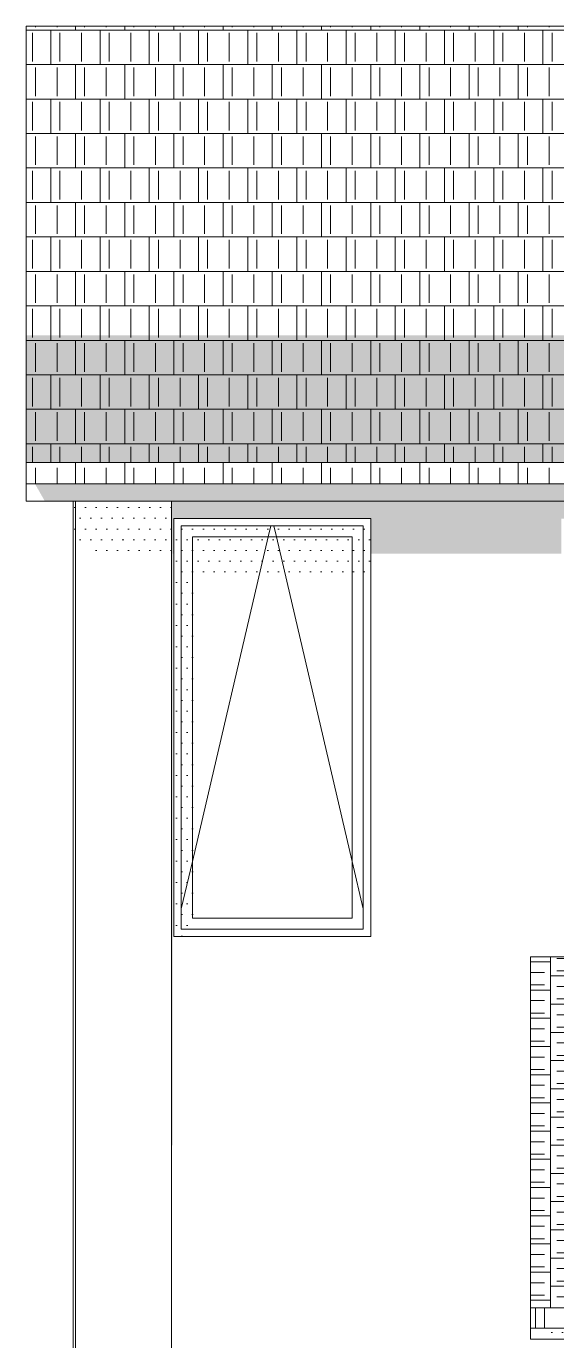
# Model space of a CAD drawing. Header units: metres. Extents: x -111189 to -108577, y -72951 to -72647.
# Drawn here: x -108755.25 to -108753.09, y -72939.56 to -72934.21 of the extents above; entities that cross this region are included whole.
import ezdxf

# ---------------------------------------------------------------- set-up
doc = ezdxf.new("R2010")
doc.units = ezdxf.units.M
doc.header["$MEASUREMENT"] = 0
for name, color, linetype in [('03 - COBERTURA', 7, 'Continuous'), ('03 - LAJES', 7, 'Continuous'), ('05 - PAREDES..35', 7, 'Continuous'), ('06 - FORRA', 7, 'Continuous')]:
    doc.layers.add(name, color=color, linetype=linetype)
pattern_1 = [(360, (-108919.279413, -72941.96242), (0.021783658, 0.043567315), [0, -0.043567315])]

# ---------------------------------------------------------------- blocks, each defined once
blk = doc.blocks.new('Corte Elem_2104_1', base_point=(-108919.2794, -72941.9624))
at = {"layer": '05 - PAREDES..35', "linetype": 'Continuous', "lineweight": 13}
h = blk.add_hatch(dxfattribs=at)
h.set_pattern_fill('DOTS_0001', color=251, style=0, pattern_type=2)
h.set_pattern_definition(pattern_1)
h.paths.add_polyline_path([(-108754.6544, -72938.9624), (-108754.6594, -72938.9624), (-108754.6594, -72940.9824), (-108754.6544, -72940.9824)])
blk = doc.blocks.new('Corte Elem_2105_1', base_point=(-108919.2794, -72941.9624))
at = {"layer": '03 - LAJES', "linetype": 'Continuous', "lineweight": 13}
h = blk.add_hatch(dxfattribs=at)
h.set_pattern_fill('DOTS_0001', color=251, style=0, pattern_type=2)
h.set_pattern_definition(pattern_1)
h.paths.add_polyline_path([(-108754.6544, -72938.7624), (-108754.6594, -72938.7624), (-108754.6594, -72938.9624), (-108754.6544, -72938.9624)])
blk = doc.blocks.new('Corte Elem_2106_1', base_point=(-108919.2794, -72941.9624))
at = {"layer": '05 - PAREDES..35', "linetype": 'Continuous', "lineweight": 13}
h = blk.add_hatch(dxfattribs=at)
h.set_pattern_fill('DOTS_0001', color=251, style=0, pattern_type=2)
h.set_pattern_definition(pattern_1)
h.paths.add_polyline_path([(-108754.6594, -72938.7624), (-108754.6544, -72938.7624), (-108754.6544, -72936.3556), (-108754.6494, -72936.3556), (-108754.6494, -72936.2124), (-108753.8494, -72936.2124), (-108753.8494, -72936.3556), (-108753.0744, -72936.3556), (-108753.0744, -72936.2124), (-108752.2744, -72936.2124), (-108752.2744, -72936.3556), (-108750.7244, -72936.3556), (-108750.7244, -72936.2124), (-108749.5244, -72936.2124), (-108749.5244, -72936.3556), (-108745.2994, -72936.3556), (-108745.2994, -72936.1412), (-108754.6594, -72936.1412)])
blk = doc.blocks.new('*X2869', base_point=(-108919.2794, -72941.9624))
at = {"layer": '05 - PAREDES..35', "color": 7, "linetype": 'Continuous', "lineweight": 13}
for p, q in [((-108755.2124, -72934.2135), (-108755.2124, -72934.2103)), ((-108755.1244, -72934.2135), (-108755.1244, -72934.2103)), ((-108755.0494, -72934.2256), (-108755.0494, -72934.2103)), ((-108755.0124, -72934.2135), (-108755.0124, -72934.2103)), ((-108754.9244, -72934.2135), (-108754.9244, -72934.2103)), ((-108754.8494, -72934.2103), (-108754.8494, -72934.2256)), ((-108754.8124, -72934.2135), (-108754.8124, -72934.2103)), ((-108754.7244, -72934.2135), (-108754.7244, -72934.2103)), ((-108754.6494, -72934.2256), (-108754.6494, -72934.2103)), ((-108754.6124, -72934.2135), (-108754.6124, -72934.2103)), ((-108754.5244, -72934.2135), (-108754.5244, -72934.2103)), ((-108754.4494, -72934.2103), (-108754.4494, -72934.2256)), ((-108754.4124, -72934.2135), (-108754.4124, -72934.2103)), ((-108754.3244, -72934.2135), (-108754.3244, -72934.2103)), ((-108754.2494, -72934.2256), (-108754.2494, -72934.2103)), ((-108754.2124, -72934.2135), (-108754.2124, -72934.2103)), ((-108754.1244, -72934.2135), (-108754.1244, -72934.2103)), ((-108754.0494, -72934.2103), (-108754.0494, -72934.2256)), ((-108754.0124, -72934.2135), (-108754.0124, -72934.2103)), ((-108753.9244, -72934.2135), (-108753.9244, -72934.2103)), ((-108753.8494, -72934.2256), (-108753.8494, -72934.2103)), ((-108753.8124, -72934.2135), (-108753.8124, -72934.2103)), ((-108753.7244, -72934.2135), (-108753.7244, -72934.2103)), ((-108753.6494, -72934.2103), (-108753.6494, -72934.2256)), ((-108753.6124, -72934.2135), (-108753.6124, -72934.2103)), ((-108753.5244, -72934.2135), (-108753.5244, -72934.2103)), ((-108753.4494, -72934.2256), (-108753.4494, -72934.2103)), ((-108753.4124, -72934.2135), (-108753.4124, -72934.2103)), ((-108753.3244, -72934.2135), (-108753.3244, -72934.2103)), ((-108753.2494, -72934.2103), (-108753.2494, -72934.2256)), ((-108753.2124, -72934.2135), (-108753.2124, -72934.2103)), ((-108753.1244, -72934.2135), (-108753.1244, -72934.2103)), ((-108755.2494, -72934.2256), (-108754.8494, -72934.2256)), ((-108755.2244, -72934.3538), (-108755.2244, -72934.2376)), ((-108755.1494, -72934.3658), (-108755.1494, -72934.2256)), ((-108755.1124, -72934.3538), (-108755.1124, -72934.2376)), ((-108755.0244, -72934.3538), (-108755.0244, -72934.2376)), ((-108754.9494, -72934.3658), (-108754.9494, -72934.2256)), ((-108754.9124, -72934.3538), (-108754.9124, -72934.2376)), ((-108754.8494, -72934.2256), (-108754.4494, -72934.2256)), ((-108754.8244, -72934.3538), (-108754.8244, -72934.2376)), ((-108754.7494, -72934.3658), (-108754.7494, -72934.2256)), ((-108754.7124, -72934.3538), (-108754.7124, -72934.2376)), ((-108754.6244, -72934.3538), (-108754.6244, -72934.2376)), ((-108754.5494, -72934.3658), (-108754.5494, -72934.2256)), ((-108754.5124, -72934.3538), (-108754.5124, -72934.2376)), ((-108754.4494, -72934.2256), (-108754.0494, -72934.2256)), ((-108754.4244, -72934.3538), (-108754.4244, -72934.2376)), ((-108754.3494, -72934.3658), (-108754.3494, -72934.2256)), ((-108754.3124, -72934.3538), (-108754.3124, -72934.2376)), ((-108754.2244, -72934.3538), (-108754.2244, -72934.2376)), ((-108754.1494, -72934.3658), (-108754.1494, -72934.2256)), ((-108754.1124, -72934.3538), (-108754.1124, -72934.2376)), ((-108754.0494, -72934.2256), (-108753.6494, -72934.2256)), ((-108754.0244, -72934.3538), (-108754.0244, -72934.2376)), ((-108753.9494, -72934.3658), (-108753.9494, -72934.2256)), ((-108753.9124, -72934.3538), (-108753.9124, -72934.2376)), ((-108753.8244, -72934.3538), (-108753.8244, -72934.2376)), ((-108753.7494, -72934.3658), (-108753.7494, -72934.2256)), ((-108753.7124, -72934.3538), (-108753.7124, -72934.2376)), ((-108753.6494, -72934.2256), (-108753.2494, -72934.2256)), ((-108753.6244, -72934.3538), (-108753.6244, -72934.2376)), ((-108753.5494, -72934.3658), (-108753.5494, -72934.2256)), ((-108753.5124, -72934.3538), (-108753.5124, -72934.2376)), ((-108753.4244, -72934.3538), (-108753.4244, -72934.2376)), ((-108753.3494, -72934.3658), (-108753.3494, -72934.2256)), ((-108753.3124, -72934.3538), (-108753.3124, -72934.2376)), ((-108753.2494, -72934.2256), (-108752.8494, -72934.2256)), ((-108753.2244, -72934.3538), (-108753.2244, -72934.2376)), ((-108753.1494, -72934.3658), (-108753.1494, -72934.2256)), ((-108753.1124, -72934.3538), (-108753.1124, -72934.2376)), ((-108754.8494, -72934.3658), (-108755.2494, -72934.3658)), ((-108755.2494, -72934.3658), (-108755.2494, -72934.5061)), ((-108755.2124, -72934.494), (-108755.2124, -72934.3779)), ((-108755.1244, -72934.494), (-108755.1244, -72934.3779)), ((-108755.0494, -72934.5061), (-108755.0494, -72934.3658)), ((-108755.0124, -72934.494), (-108755.0124, -72934.3779)), ((-108754.9244, -72934.494), (-108754.9244, -72934.3779)), ((-108754.4494, -72934.3658), (-108754.8494, -72934.3658)), ((-108754.8494, -72934.3658), (-108754.8494, -72934.5061)), ((-108754.8124, -72934.494), (-108754.8124, -72934.3779)), ((-108754.7244, -72934.494), (-108754.7244, -72934.3779)), ((-108754.6494, -72934.5061), (-108754.6494, -72934.3658)), ((-108754.6124, -72934.494), (-108754.6124, -72934.3779)), ((-108754.5244, -72934.494), (-108754.5244, -72934.3779)), ((-108754.0494, -72934.3658), (-108754.4494, -72934.3658)), ((-108754.4494, -72934.3658), (-108754.4494, -72934.5061)), ((-108754.4124, -72934.494), (-108754.4124, -72934.3779)), ((-108754.3244, -72934.494), (-108754.3244, -72934.3779)), ((-108754.2494, -72934.5061), (-108754.2494, -72934.3658)), ((-108754.2124, -72934.494), (-108754.2124, -72934.3779)), ((-108754.1244, -72934.494), (-108754.1244, -72934.3779)), ((-108753.6494, -72934.3658), (-108754.0494, -72934.3658)), ((-108754.0494, -72934.3658), (-108754.0494, -72934.5061)), ((-108754.0124, -72934.494), (-108754.0124, -72934.3779)), ((-108753.9244, -72934.494), (-108753.9244, -72934.3779)), ((-108753.8494, -72934.5061), (-108753.8494, -72934.3658)), ((-108753.8124, -72934.494), (-108753.8124, -72934.3779)), ((-108753.7244, -72934.494), (-108753.7244, -72934.3779)), ((-108753.2494, -72934.3658), (-108753.6494, -72934.3658)), ((-108753.6494, -72934.3658), (-108753.6494, -72934.5061)), ((-108753.6124, -72934.494), (-108753.6124, -72934.3779)), ((-108753.5244, -72934.494), (-108753.5244, -72934.3779)), ((-108753.4494, -72934.5061), (-108753.4494, -72934.3658)), ((-108753.4124, -72934.494), (-108753.4124, -72934.3779)), ((-108753.3244, -72934.494), (-108753.3244, -72934.3779)), ((-108752.8494, -72934.3658), (-108753.2494, -72934.3658)), ((-108753.2494, -72934.3658), (-108753.2494, -72934.5061)), ((-108753.2124, -72934.494), (-108753.2124, -72934.3779)), ((-108753.1244, -72934.494), (-108753.1244, -72934.3779)), ((-108755.2494, -72934.5061), (-108754.8494, -72934.5061)), ((-108755.2244, -72934.6343), (-108755.2244, -72934.5181)), ((-108755.1494, -72934.6463), (-108755.1494, -72934.5061)), ((-108755.1124, -72934.6343), (-108755.1124, -72934.5181)), ((-108755.0244, -72934.6343), (-108755.0244, -72934.5181)), ((-108754.9494, -72934.6463), (-108754.9494, -72934.5061)), ((-108754.9124, -72934.6343), (-108754.9124, -72934.5181)), ((-108754.8494, -72934.5061), (-108754.4494, -72934.5061)), ((-108754.8244, -72934.6343), (-108754.8244, -72934.5181)), ((-108754.7494, -72934.6463), (-108754.7494, -72934.5061)), ((-108754.7124, -72934.6343), (-108754.7124, -72934.5181)), ((-108754.6244, -72934.6343), (-108754.6244, -72934.5181)), ((-108754.5494, -72934.6463), (-108754.5494, -72934.5061)), ((-108754.5124, -72934.6343), (-108754.5124, -72934.5181)), ((-108754.4494, -72934.5061), (-108754.0494, -72934.5061)), ((-108754.4244, -72934.6343), (-108754.4244, -72934.5181)), ((-108754.3494, -72934.6463), (-108754.3494, -72934.5061)), ((-108754.3124, -72934.6343), (-108754.3124, -72934.5181)), ((-108754.2244, -72934.6343), (-108754.2244, -72934.5181)), ((-108754.1494, -72934.6463), (-108754.1494, -72934.5061)), ((-108754.1124, -72934.6343), (-108754.1124, -72934.5181)), ((-108754.0494, -72934.5061), (-108753.6494, -72934.5061)), ((-108754.0244, -72934.6343), (-108754.0244, -72934.5181)), ((-108753.9494, -72934.6463), (-108753.9494, -72934.5061)), ((-108753.9124, -72934.6343), (-108753.9124, -72934.5181)), ((-108753.8244, -72934.6343), (-108753.8244, -72934.5181)), ((-108753.7494, -72934.6463), (-108753.7494, -72934.5061)), ((-108753.7124, -72934.6343), (-108753.7124, -72934.5181)), ((-108753.6494, -72934.5061), (-108753.2494, -72934.5061)), ((-108753.6244, -72934.6343), (-108753.6244, -72934.5181)), ((-108753.5494, -72934.6463), (-108753.5494, -72934.5061)), ((-108753.5124, -72934.6343), (-108753.5124, -72934.5181)), ((-108753.4244, -72934.6343), (-108753.4244, -72934.5181)), ((-108753.3494, -72934.6463), (-108753.3494, -72934.5061)), ((-108753.3124, -72934.6343), (-108753.3124, -72934.5181)), ((-108753.2494, -72934.5061), (-108752.8494, -72934.5061)), ((-108753.2244, -72934.6343), (-108753.2244, -72934.5181)), ((-108753.1494, -72934.6463), (-108753.1494, -72934.5061)), ((-108753.1124, -72934.6343), (-108753.1124, -72934.5181)), ((-108754.8494, -72934.6463), (-108755.2494, -72934.6463)), ((-108755.2494, -72934.6463), (-108755.2494, -72934.7865)), ((-108755.2124, -72934.7745), (-108755.2124, -72934.6584)), ((-108755.1244, -72934.7745), (-108755.1244, -72934.6584)), ((-108755.0494, -72934.7865), (-108755.0494, -72934.6463)), ((-108755.0124, -72934.7745), (-108755.0124, -72934.6584)), ((-108754.9244, -72934.7745), (-108754.9244, -72934.6584)), ((-108754.4494, -72934.6463), (-108754.8494, -72934.6463)), ((-108754.8494, -72934.6463), (-108754.8494, -72934.7865)), ((-108754.8124, -72934.7745), (-108754.8124, -72934.6584)), ((-108754.7244, -72934.7745), (-108754.7244, -72934.6584)), ((-108754.6494, -72934.7865), (-108754.6494, -72934.6463)), ((-108754.6124, -72934.7745), (-108754.6124, -72934.6584)), ((-108754.5244, -72934.7745), (-108754.5244, -72934.6584)), ((-108754.0494, -72934.6463), (-108754.4494, -72934.6463)), ((-108754.4494, -72934.6463), (-108754.4494, -72934.7865)), ((-108754.4124, -72934.7745), (-108754.4124, -72934.6584)), ((-108754.3244, -72934.7745), (-108754.3244, -72934.6584)), ((-108754.2494, -72934.7865), (-108754.2494, -72934.6463)), ((-108754.2124, -72934.7745), (-108754.2124, -72934.6584)), ((-108754.1244, -72934.7745), (-108754.1244, -72934.6584)), ((-108753.6494, -72934.6463), (-108754.0494, -72934.6463)), ((-108754.0494, -72934.6463), (-108754.0494, -72934.7865)), ((-108754.0124, -72934.7745), (-108754.0124, -72934.6584)), ((-108753.9244, -72934.7745), (-108753.9244, -72934.6584)), ((-108753.8494, -72934.7865), (-108753.8494, -72934.6463)), ((-108753.8124, -72934.7745), (-108753.8124, -72934.6584)), ((-108753.7244, -72934.7745), (-108753.7244, -72934.6584)), ((-108753.2494, -72934.6463), (-108753.6494, -72934.6463)), ((-108753.6494, -72934.6463), (-108753.6494, -72934.7865)), ((-108753.6124, -72934.7745), (-108753.6124, -72934.6584)), ((-108753.5244, -72934.7745), (-108753.5244, -72934.6584)), ((-108753.4494, -72934.7865), (-108753.4494, -72934.6463)), ((-108753.4124, -72934.7745), (-108753.4124, -72934.6584)), ((-108753.3244, -72934.7745), (-108753.3244, -72934.6584)), ((-108752.8494, -72934.6463), (-108753.2494, -72934.6463)), ((-108753.2494, -72934.6463), (-108753.2494, -72934.7865)), ((-108753.2124, -72934.7745), (-108753.2124, -72934.6584)), ((-108753.1244, -72934.7745), (-108753.1244, -72934.6584)), ((-108755.2494, -72934.7865), (-108754.8494, -72934.7865)), ((-108755.2244, -72934.9147), (-108755.2244, -72934.7986)), ((-108755.1494, -72934.9268), (-108755.1494, -72934.7865)), ((-108755.1124, -72934.9147), (-108755.1124, -72934.7986)), ((-108755.0244, -72934.9147), (-108755.0244, -72934.7986)), ((-108754.9494, -72934.9268), (-108754.9494, -72934.7865)), ((-108754.9124, -72934.9147), (-108754.9124, -72934.7986)), ((-108754.8494, -72934.7865), (-108754.4494, -72934.7865)), ((-108754.8244, -72934.9147), (-108754.8244, -72934.7986)), ((-108754.7494, -72934.9268), (-108754.7494, -72934.7865)), ((-108754.7124, -72934.9147), (-108754.7124, -72934.7986)), ((-108754.6244, -72934.9147), (-108754.6244, -72934.7986)), ((-108754.5494, -72934.9268), (-108754.5494, -72934.7865)), ((-108754.5124, -72934.9147), (-108754.5124, -72934.7986)), ((-108754.4494, -72934.7865), (-108754.0494, -72934.7865)), ((-108754.4244, -72934.9147), (-108754.4244, -72934.7986)), ((-108754.3494, -72934.9268), (-108754.3494, -72934.7865)), ((-108754.3124, -72934.9147), (-108754.3124, -72934.7986)), ((-108754.2244, -72934.9147), (-108754.2244, -72934.7986)), ((-108754.1494, -72934.9268), (-108754.1494, -72934.7865)), ((-108754.1124, -72934.9147), (-108754.1124, -72934.7986)), ((-108754.0494, -72934.7865), (-108753.6494, -72934.7865)), ((-108754.0244, -72934.9147), (-108754.0244, -72934.7986)), ((-108753.9494, -72934.9268), (-108753.9494, -72934.7865)), ((-108753.9124, -72934.9147), (-108753.9124, -72934.7986)), ((-108753.8244, -72934.9147), (-108753.8244, -72934.7986)), ((-108753.7494, -72934.9268), (-108753.7494, -72934.7865)), ((-108753.7124, -72934.9147), (-108753.7124, -72934.7986)), ((-108753.6494, -72934.7865), (-108753.2494, -72934.7865)), ((-108753.6244, -72934.9147), (-108753.6244, -72934.7986)), ((-108753.5494, -72934.9268), (-108753.5494, -72934.7865)), ((-108753.5124, -72934.9147), (-108753.5124, -72934.7986)), ((-108753.4244, -72934.9147), (-108753.4244, -72934.7986)), ((-108753.3494, -72934.9268), (-108753.3494, -72934.7865)), ((-108753.3124, -72934.9147), (-108753.3124, -72934.7986)), ((-108753.2494, -72934.7865), (-108752.8494, -72934.7865)), ((-108753.2244, -72934.9147), (-108753.2244, -72934.7986)), ((-108753.1494, -72934.9268), (-108753.1494, -72934.7865)), ((-108753.1124, -72934.9147), (-108753.1124, -72934.7986)), ((-108754.8494, -72934.9268), (-108755.2494, -72934.9268)), ((-108755.2494, -72934.9268), (-108755.2494, -72935.067)), ((-108755.2124, -72935.055), (-108755.2124, -72934.9388)), ((-108755.1244, -72935.055), (-108755.1244, -72934.9388)), ((-108755.0494, -72935.067), (-108755.0494, -72934.9268)), ((-108755.0124, -72935.055), (-108755.0124, -72934.9388)), ((-108754.9244, -72935.055), (-108754.9244, -72934.9388)), ((-108754.4494, -72934.9268), (-108754.8494, -72934.9268)), ((-108754.8494, -72934.9268), (-108754.8494, -72935.067)), ((-108754.8124, -72935.055), (-108754.8124, -72934.9388)), ((-108754.7244, -72935.055), (-108754.7244, -72934.9388)), ((-108754.6494, -72935.067), (-108754.6494, -72934.9268)), ((-108754.6124, -72935.055), (-108754.6124, -72934.9388)), ((-108754.5244, -72935.055), (-108754.5244, -72934.9388)), ((-108754.0494, -72934.9268), (-108754.4494, -72934.9268)), ((-108754.4494, -72934.9268), (-108754.4494, -72935.067)), ((-108754.4124, -72935.055), (-108754.4124, -72934.9388)), ((-108754.3244, -72935.055), (-108754.3244, -72934.9388)), ((-108754.2494, -72935.067), (-108754.2494, -72934.9268)), ((-108754.2124, -72935.055), (-108754.2124, -72934.9388)), ((-108754.1244, -72935.055), (-108754.1244, -72934.9388)), ((-108753.6494, -72934.9268), (-108754.0494, -72934.9268)), ((-108754.0494, -72934.9268), (-108754.0494, -72935.067)), ((-108754.0124, -72935.055), (-108754.0124, -72934.9388)), ((-108753.9244, -72935.055), (-108753.9244, -72934.9388)), ((-108753.8494, -72935.067), (-108753.8494, -72934.9268)), ((-108753.8124, -72935.055), (-108753.8124, -72934.9388)), ((-108753.7244, -72935.055), (-108753.7244, -72934.9388)), ((-108753.2494, -72934.9268), (-108753.6494, -72934.9268)), ((-108753.6494, -72934.9268), (-108753.6494, -72935.067)), ((-108753.6124, -72935.055), (-108753.6124, -72934.9388)), ((-108753.5244, -72935.055), (-108753.5244, -72934.9388)), ((-108753.4494, -72935.067), (-108753.4494, -72934.9268)), ((-108753.4124, -72935.055), (-108753.4124, -72934.9388)), ((-108753.3244, -72935.055), (-108753.3244, -72934.9388)), ((-108752.8494, -72934.9268), (-108753.2494, -72934.9268)), ((-108753.2494, -72934.9268), (-108753.2494, -72935.067)), ((-108753.2124, -72935.055), (-108753.2124, -72934.9388)), ((-108753.1244, -72935.055), (-108753.1244, -72934.9388)), ((-108755.2494, -72935.067), (-108754.8494, -72935.067)), ((-108755.1494, -72935.2073), (-108755.1494, -72935.067)), ((-108754.9494, -72935.2073), (-108754.9494, -72935.067)), ((-108754.8494, -72935.067), (-108754.4494, -72935.067)), ((-108754.7494, -72935.2073), (-108754.7494, -72935.067)), ((-108754.5494, -72935.2073), (-108754.5494, -72935.067)), ((-108754.4494, -72935.067), (-108754.0494, -72935.067)), ((-108754.3494, -72935.2073), (-108754.3494, -72935.067)), ((-108754.1494, -72935.2073), (-108754.1494, -72935.067)), ((-108754.0494, -72935.067), (-108753.6494, -72935.067)), ((-108753.9494, -72935.2073), (-108753.9494, -72935.067)), ((-108753.7494, -72935.2073), (-108753.7494, -72935.067)), ((-108753.6494, -72935.067), (-108753.2494, -72935.067)), ((-108753.5494, -72935.2073), (-108753.5494, -72935.067)), ((-108753.3494, -72935.2073), (-108753.3494, -72935.067)), ((-108753.2494, -72935.067), (-108752.8494, -72935.067)), ((-108753.1494, -72935.2073), (-108753.1494, -72935.067)), ((-108755.2244, -72935.1952), (-108755.2244, -72935.0791)), ((-108755.1124, -72935.1952), (-108755.1124, -72935.0791)), ((-108755.0244, -72935.1952), (-108755.0244, -72935.0791)), ((-108754.9124, -72935.1952), (-108754.9124, -72935.0791)), ((-108754.8244, -72935.1952), (-108754.8244, -72935.0791)), ((-108754.7124, -72935.1952), (-108754.7124, -72935.0791)), ((-108754.6244, -72935.1952), (-108754.6244, -72935.0791)), ((-108754.5124, -72935.1952), (-108754.5124, -72935.0791)), ((-108754.4244, -72935.1952), (-108754.4244, -72935.0791)), ((-108754.3124, -72935.1952), (-108754.3124, -72935.0791)), ((-108754.2244, -72935.1952), (-108754.2244, -72935.0791)), ((-108754.1124, -72935.1952), (-108754.1124, -72935.0791)), ((-108754.0244, -72935.1952), (-108754.0244, -72935.0791)), ((-108753.9124, -72935.1952), (-108753.9124, -72935.0791)), ((-108753.8244, -72935.1952), (-108753.8244, -72935.0791)), ((-108753.7124, -72935.1952), (-108753.7124, -72935.0791)), ((-108753.6244, -72935.1952), (-108753.6244, -72935.0791)), ((-108753.5124, -72935.1952), (-108753.5124, -72935.0791)), ((-108753.4244, -72935.1952), (-108753.4244, -72935.0791)), ((-108753.3124, -72935.1952), (-108753.3124, -72935.0791)), ((-108753.2244, -72935.1952), (-108753.2244, -72935.0791)), ((-108753.1124, -72935.1952), (-108753.1124, -72935.0791)), ((-108754.8494, -72935.2073), (-108755.2494, -72935.2073)), ((-108755.2124, -72935.3355), (-108755.2124, -72935.2193)), ((-108755.1244, -72935.3355), (-108755.1244, -72935.2193)), ((-108755.0494, -72935.3475), (-108755.0494, -72935.2073)), ((-108755.0124, -72935.3355), (-108755.0124, -72935.2193)), ((-108754.9244, -72935.3355), (-108754.9244, -72935.2193)), ((-108754.4494, -72935.2073), (-108754.8494, -72935.2073)), ((-108754.8494, -72935.2073), (-108754.8494, -72935.3475)), ((-108754.8124, -72935.3355), (-108754.8124, -72935.2193)), ((-108754.7244, -72935.3355), (-108754.7244, -72935.2193)), ((-108754.6494, -72935.3475), (-108754.6494, -72935.2073)), ((-108754.6124, -72935.3355), (-108754.6124, -72935.2193)), ((-108754.5244, -72935.3355), (-108754.5244, -72935.2193)), ((-108754.0494, -72935.2073), (-108754.4494, -72935.2073)), ((-108754.4494, -72935.2073), (-108754.4494, -72935.3475)), ((-108754.4124, -72935.3355), (-108754.4124, -72935.2193)), ((-108754.3244, -72935.3355), (-108754.3244, -72935.2193)), ((-108754.2494, -72935.3475), (-108754.2494, -72935.2073)), ((-108754.2124, -72935.3355), (-108754.2124, -72935.2193)), ((-108754.1244, -72935.3355), (-108754.1244, -72935.2193)), ((-108753.6494, -72935.2073), (-108754.0494, -72935.2073)), ((-108754.0494, -72935.2073), (-108754.0494, -72935.3475)), ((-108754.0124, -72935.3355), (-108754.0124, -72935.2193)), ((-108753.9244, -72935.3355), (-108753.9244, -72935.2193)), ((-108753.8494, -72935.3475), (-108753.8494, -72935.2073)), ((-108753.8124, -72935.3355), (-108753.8124, -72935.2193)), ((-108753.7244, -72935.3355), (-108753.7244, -72935.2193)), ((-108753.2494, -72935.2073), (-108753.6494, -72935.2073)), ((-108753.6494, -72935.2073), (-108753.6494, -72935.3475)), ((-108753.6124, -72935.3355), (-108753.6124, -72935.2193)), ((-108753.5244, -72935.3355), (-108753.5244, -72935.2193)), ((-108753.4494, -72935.3475), (-108753.4494, -72935.2073)), ((-108753.4124, -72935.3355), (-108753.4124, -72935.2193)), ((-108753.3244, -72935.3355), (-108753.3244, -72935.2193)), ((-108752.8494, -72935.2073), (-108753.2494, -72935.2073)), ((-108753.2494, -72935.2073), (-108753.2494, -72935.3475)), ((-108753.2124, -72935.3355), (-108753.2124, -72935.2193)), ((-108753.1244, -72935.3355), (-108753.1244, -72935.2193)), ((-108755.2494, -72935.3475), (-108754.8494, -72935.3475)), ((-108755.2244, -72935.4679), (-108755.2244, -72935.3596)), ((-108755.1494, -72935.4679), (-108755.1494, -72935.3475)), ((-108755.1124, -72935.4679), (-108755.1124, -72935.3596)), ((-108755.0244, -72935.4679), (-108755.0244, -72935.3596)), ((-108754.9494, -72935.4679), (-108754.9494, -72935.3475)), ((-108754.9124, -72935.4679), (-108754.9124, -72935.3596)), ((-108754.8494, -72935.3475), (-108754.4494, -72935.3475)), ((-108754.8244, -72935.4679), (-108754.8244, -72935.3596)), ((-108754.7494, -72935.4679), (-108754.7494, -72935.3475)), ((-108754.7124, -72935.4679), (-108754.7124, -72935.3596)), ((-108754.6244, -72935.4679), (-108754.6244, -72935.3596)), ((-108754.5494, -72935.4679), (-108754.5494, -72935.3475)), ((-108754.5124, -72935.4679), (-108754.5124, -72935.3596)), ((-108754.4494, -72935.3475), (-108754.0494, -72935.3475)), ((-108754.4244, -72935.4679), (-108754.4244, -72935.3596)), ((-108754.3494, -72935.4679), (-108754.3494, -72935.3475)), ((-108754.3124, -72935.4679), (-108754.3124, -72935.3596)), ((-108754.2244, -72935.4679), (-108754.2244, -72935.3596)), ((-108754.1494, -72935.4679), (-108754.1494, -72935.3475)), ((-108754.1124, -72935.4679), (-108754.1124, -72935.3596)), ((-108754.0494, -72935.3475), (-108753.6494, -72935.3475)), ((-108754.0244, -72935.4679), (-108754.0244, -72935.3596)), ((-108753.9494, -72935.4679), (-108753.9494, -72935.3475)), ((-108753.9124, -72935.4679), (-108753.9124, -72935.3596)), ((-108753.8244, -72935.4679), (-108753.8244, -72935.3596)), ((-108753.7494, -72935.4679), (-108753.7494, -72935.3475)), ((-108753.7124, -72935.4679), (-108753.7124, -72935.3596)), ((-108753.6494, -72935.3475), (-108753.2494, -72935.3475)), ((-108753.6244, -72935.4679), (-108753.6244, -72935.3596)), ((-108753.5494, -72935.4679), (-108753.5494, -72935.3475)), ((-108753.5124, -72935.4679), (-108753.5124, -72935.3596)), ((-108753.4244, -72935.4679), (-108753.4244, -72935.3596)), ((-108753.3494, -72935.4679), (-108753.3494, -72935.3475)), ((-108753.3124, -72935.4679), (-108753.3124, -72935.3596)), ((-108753.2494, -72935.3475), (-108752.8494, -72935.3475)), ((-108753.2244, -72935.4679), (-108753.2244, -72935.3596)), ((-108753.1494, -72935.4679), (-108753.1494, -72935.3475)), ((-108753.1124, -72935.4679), (-108753.1124, -72935.3596))]:
    blk.add_line(p, q, dxfattribs=at)
blk = doc.blocks.new('Corte Elem_2107_1', base_point=(-108919.2794, -72941.9624))
at = {"layer": '05 - PAREDES..35', "lineweight": 0}
blk.add_blockref('*X2869', (-108919.2794, -72941.9624), dxfattribs=at)
blk = doc.blocks.new('Corte Elem_2116_1', base_point=(-108919.2794, -72941.9624))
at = {"layer": '05 - PAREDES..35', "linetype": 'Continuous', "lineweight": 13}
h = blk.add_hatch(dxfattribs=at)
h.set_pattern_fill('DOTS_0001', color=251, style=0, pattern_type=2)
h.set_pattern_definition(pattern_1)
h.paths.add_polyline_path([(-108753.8494, -72936.2424), (-108753.8494, -72936.2124), (-108754.6494, -72936.2124), (-108754.6494, -72936.2424), (-108754.6194, -72936.2424), (-108753.8794, -72936.2424)])
h = blk.add_hatch(dxfattribs=at)
h.set_pattern_fill('DOTS_0001', color=251, style=0, pattern_type=2)
h.set_pattern_definition(pattern_1)
h.paths.add_polyline_path([(-108754.6494, -72936.2424), (-108754.6494, -72937.8824), (-108754.6194, -72937.8824), (-108754.6194, -72936.2424)])
h = blk.add_hatch(dxfattribs=at)
h.set_pattern_fill('DOTS_0001', color=251, style=0, pattern_type=2)
h.set_pattern_definition(pattern_1)
h.paths.add_polyline_path([(-108753.8794, -72936.2424), (-108754.6194, -72936.2424), (-108754.6194, -72936.2874), (-108754.5744, -72936.2874), (-108753.9244, -72936.2874), (-108753.8794, -72936.2874)])
h = blk.add_hatch(dxfattribs=at)
h.set_pattern_fill('DOTS_0001', color=251, style=0, pattern_type=2)
h.set_pattern_definition(pattern_1)
h.paths.add_polyline_path([(-108753.8794, -72936.2424), (-108753.8794, -72936.4328), (-108753.8494, -72936.4328), (-108753.8494, -72936.2424)])
h = blk.add_hatch(dxfattribs=at)
h.set_pattern_fill('DOTS_0001', color=251, style=0, pattern_type=2)
h.set_pattern_definition(pattern_1)
h.paths.add_polyline_path([(-108754.5744, -72936.2874), (-108754.6194, -72936.2874), (-108754.6194, -72937.8374), (-108754.5744, -72937.8374)])
h = blk.add_hatch(dxfattribs=at)
h.set_pattern_fill('DOTS_0001', color=251, style=0, pattern_type=2)
h.set_pattern_definition(pattern_1)
h.paths.add_polyline_path([(-108754.5744, -72936.2874), (-108754.5744, -72937.8374), (-108754.5561, -72937.8374), (-108754.5561, -72936.4585), (-108753.9244, -72936.4585), (-108753.9244, -72936.2874)])
h = blk.add_hatch(dxfattribs=at)
h.set_pattern_fill('DOTS_0001', color=251, style=0, pattern_type=2)
h.set_pattern_definition(pattern_1)
h.paths.add_polyline_path([(-108753.9244, -72936.4508), (-108753.8794, -72936.4508), (-108753.8794, -72936.2874), (-108753.9244, -72936.2874)])
h = blk.add_hatch(dxfattribs=at)
h.set_pattern_fill('DOTS_0001', color=251, style=0, pattern_type=2)
h.set_pattern_definition(pattern_1)
h.paths.add_polyline_path([(-108754.6194, -72937.8824), (-108754.5631, -72937.8824), (-108754.5631, -72937.8374), (-108754.6194, -72937.8374)])
h = blk.add_hatch(dxfattribs=at)
h.set_pattern_fill('DOTS_0001', color=251, style=0, pattern_type=2)
h.set_pattern_definition(pattern_1)
h.paths.add_polyline_path([(-108754.6494, -72937.9124), (-108754.5794, -72937.9124), (-108754.5794, -72937.8824), (-108754.6494, -72937.8824)])
at = {"layer": '05 - PAREDES..35', "color": 7, "linetype": 'Continuous', "lineweight": 13}
for p, q in [((-108754.6494, -72937.9124), (-108754.6494, -72936.2124)), ((-108754.6494, -72936.2124), (-108753.8494, -72936.2124)), ((-108754.6194, -72937.8824), (-108754.6194, -72936.2424)), ((-108754.6194, -72936.2424), (-108753.8794, -72936.2424)), ((-108754.2657, -72936.2874), (-108754.2552, -72936.2424)), ((-108754.233, -72936.2874), (-108754.2435, -72936.2424)), ((-108753.8794, -72936.2424), (-108753.8794, -72937.8824)), ((-108753.8494, -72936.2124), (-108753.8494, -72937.9124)), ((-108754.5744, -72937.8374), (-108754.5744, -72936.2874)), ((-108754.5744, -72936.2874), (-108753.9244, -72936.2874)), ((-108754.5744, -72937.6079), (-108754.2657, -72936.2874)), ((-108753.9244, -72937.6079), (-108754.233, -72936.2874)), ((-108753.9244, -72936.2874), (-108753.9244, -72937.8374)), ((-108754.6194, -72937.8005), (-108754.5744, -72937.6079)), ((-108753.8794, -72937.8005), (-108753.9244, -72937.6079)), ((-108753.9244, -72937.8374), (-108754.5744, -72937.8374)), ((-108753.8794, -72937.8824), (-108754.6194, -72937.8824)), ((-108753.8494, -72937.9124), (-108754.6494, -72937.9124))]:
    blk.add_line(p, q, dxfattribs=at)
blk = doc.blocks.new('*X2886', base_point=(-108919.2794, -72941.9624))
at = {"layer": '03 - COBERTURA', "color": 7, "linetype": 'Continuous', "lineweight": 13}
for p, q in [((-108754.8494, -72935.4877), (-108755.2494, -72935.4877)), ((-108755.2494, -72935.4877), (-108755.2494, -72935.628)), ((-108755.2244, -72935.4757), (-108755.2244, -72935.4679)), ((-108755.2124, -72935.6159), (-108755.2124, -72935.4998)), ((-108755.1494, -72935.4877), (-108755.1494, -72935.4679)), ((-108755.1244, -72935.6159), (-108755.1244, -72935.4998)), ((-108755.1124, -72935.4757), (-108755.1124, -72935.4679)), ((-108755.0494, -72935.628), (-108755.0494, -72935.4877)), ((-108755.0244, -72935.4757), (-108755.0244, -72935.4679)), ((-108755.0124, -72935.6159), (-108755.0124, -72935.4998)), ((-108754.9494, -72935.4877), (-108754.9494, -72935.4679)), ((-108754.9244, -72935.6159), (-108754.9244, -72935.4998)), ((-108754.9124, -72935.4757), (-108754.9124, -72935.4679)), ((-108754.4494, -72935.4877), (-108754.8494, -72935.4877)), ((-108754.8494, -72935.4877), (-108754.8494, -72935.628)), ((-108754.8244, -72935.4757), (-108754.8244, -72935.4679)), ((-108754.8124, -72935.6159), (-108754.8124, -72935.4998)), ((-108754.7494, -72935.4877), (-108754.7494, -72935.4679)), ((-108754.7244, -72935.6159), (-108754.7244, -72935.4998)), ((-108754.7124, -72935.4757), (-108754.7124, -72935.4679)), ((-108754.6494, -72935.628), (-108754.6494, -72935.4877)), ((-108754.6244, -72935.4757), (-108754.6244, -72935.4679)), ((-108754.6124, -72935.6159), (-108754.6124, -72935.4998)), ((-108754.5494, -72935.4877), (-108754.5494, -72935.4679)), ((-108754.5244, -72935.6159), (-108754.5244, -72935.4998)), ((-108754.5124, -72935.4757), (-108754.5124, -72935.4679)), ((-108754.0494, -72935.4877), (-108754.4494, -72935.4877)), ((-108754.4494, -72935.4877), (-108754.4494, -72935.628)), ((-108754.4244, -72935.4757), (-108754.4244, -72935.4679)), ((-108754.4124, -72935.6159), (-108754.4124, -72935.4998)), ((-108754.3494, -72935.4877), (-108754.3494, -72935.4679)), ((-108754.3244, -72935.6159), (-108754.3244, -72935.4998)), ((-108754.3124, -72935.4757), (-108754.3124, -72935.4679)), ((-108754.2494, -72935.628), (-108754.2494, -72935.4877)), ((-108754.2244, -72935.4757), (-108754.2244, -72935.4679)), ((-108754.2124, -72935.6159), (-108754.2124, -72935.4998)), ((-108754.1494, -72935.4877), (-108754.1494, -72935.4679)), ((-108754.1244, -72935.6159), (-108754.1244, -72935.4998)), ((-108754.1124, -72935.4757), (-108754.1124, -72935.4679)), ((-108753.6494, -72935.4877), (-108754.0494, -72935.4877)), ((-108754.0494, -72935.4877), (-108754.0494, -72935.628)), ((-108754.0244, -72935.4757), (-108754.0244, -72935.4679)), ((-108754.0124, -72935.6159), (-108754.0124, -72935.4998)), ((-108753.9494, -72935.4877), (-108753.9494, -72935.4679)), ((-108753.9244, -72935.6159), (-108753.9244, -72935.4998)), ((-108753.9124, -72935.4757), (-108753.9124, -72935.4679)), ((-108753.8494, -72935.628), (-108753.8494, -72935.4877)), ((-108753.8244, -72935.4757), (-108753.8244, -72935.4679)), ((-108753.8124, -72935.6159), (-108753.8124, -72935.4998)), ((-108753.7494, -72935.4877), (-108753.7494, -72935.4679)), ((-108753.7244, -72935.6159), (-108753.7244, -72935.4998)), ((-108753.7124, -72935.4757), (-108753.7124, -72935.4679)), ((-108753.2494, -72935.4877), (-108753.6494, -72935.4877)), ((-108753.6494, -72935.4877), (-108753.6494, -72935.628)), ((-108753.6244, -72935.4757), (-108753.6244, -72935.4679)), ((-108753.6124, -72935.6159), (-108753.6124, -72935.4998)), ((-108753.5494, -72935.4877), (-108753.5494, -72935.4679)), ((-108753.5244, -72935.6159), (-108753.5244, -72935.4998)), ((-108753.5124, -72935.4757), (-108753.5124, -72935.4679)), ((-108753.4494, -72935.628), (-108753.4494, -72935.4877)), ((-108753.4244, -72935.4757), (-108753.4244, -72935.4679)), ((-108753.4124, -72935.6159), (-108753.4124, -72935.4998)), ((-108753.3494, -72935.4877), (-108753.3494, -72935.4679)), ((-108753.3244, -72935.6159), (-108753.3244, -72935.4998)), ((-108753.3124, -72935.4757), (-108753.3124, -72935.4679)), ((-108752.8494, -72935.4877), (-108753.2494, -72935.4877)), ((-108753.2494, -72935.4877), (-108753.2494, -72935.628)), ((-108753.2244, -72935.4757), (-108753.2244, -72935.4679)), ((-108753.2124, -72935.6159), (-108753.2124, -72935.4998)), ((-108753.1494, -72935.4877), (-108753.1494, -72935.4679)), ((-108753.1244, -72935.6159), (-108753.1244, -72935.4998)), ((-108753.1124, -72935.4757), (-108753.1124, -72935.4679)), ((-108755.2494, -72935.628), (-108754.8494, -72935.628)), ((-108755.2244, -72935.7562), (-108755.2244, -72935.64)), ((-108755.1494, -72935.7682), (-108755.1494, -72935.628)), ((-108755.1124, -72935.7562), (-108755.1124, -72935.64)), ((-108755.0244, -72935.7562), (-108755.0244, -72935.64)), ((-108754.9494, -72935.7682), (-108754.9494, -72935.628)), ((-108754.9124, -72935.7562), (-108754.9124, -72935.64)), ((-108754.8494, -72935.628), (-108754.4494, -72935.628)), ((-108754.8244, -72935.7562), (-108754.8244, -72935.64)), ((-108754.7494, -72935.7682), (-108754.7494, -72935.628)), ((-108754.7124, -72935.7562), (-108754.7124, -72935.64)), ((-108754.6244, -72935.7562), (-108754.6244, -72935.64)), ((-108754.5494, -72935.7682), (-108754.5494, -72935.628)), ((-108754.5124, -72935.7562), (-108754.5124, -72935.64)), ((-108754.4494, -72935.628), (-108754.0494, -72935.628)), ((-108754.4244, -72935.7562), (-108754.4244, -72935.64)), ((-108754.3494, -72935.7682), (-108754.3494, -72935.628)), ((-108754.3124, -72935.7562), (-108754.3124, -72935.64)), ((-108754.2244, -72935.7562), (-108754.2244, -72935.64)), ((-108754.1494, -72935.7682), (-108754.1494, -72935.628)), ((-108754.1124, -72935.7562), (-108754.1124, -72935.64)), ((-108754.0494, -72935.628), (-108753.6494, -72935.628)), ((-108754.0244, -72935.7562), (-108754.0244, -72935.64)), ((-108753.9494, -72935.7682), (-108753.9494, -72935.628)), ((-108753.9124, -72935.7562), (-108753.9124, -72935.64)), ((-108753.8244, -72935.7562), (-108753.8244, -72935.64)), ((-108753.7494, -72935.7682), (-108753.7494, -72935.628)), ((-108753.7124, -72935.7562), (-108753.7124, -72935.64)), ((-108753.6494, -72935.628), (-108753.2494, -72935.628)), ((-108753.6244, -72935.7562), (-108753.6244, -72935.64)), ((-108753.5494, -72935.7682), (-108753.5494, -72935.628)), ((-108753.5124, -72935.7562), (-108753.5124, -72935.64)), ((-108753.4244, -72935.7562), (-108753.4244, -72935.64)), ((-108753.3494, -72935.7682), (-108753.3494, -72935.628)), ((-108753.3124, -72935.7562), (-108753.3124, -72935.64)), ((-108753.2494, -72935.628), (-108752.8494, -72935.628)), ((-108753.2244, -72935.7562), (-108753.2244, -72935.64)), ((-108753.1494, -72935.7682), (-108753.1494, -72935.628)), ((-108753.1124, -72935.7562), (-108753.1124, -72935.64)), ((-108754.8494, -72935.7682), (-108755.2494, -72935.7682)), ((-108755.0494, -72935.9085), (-108755.0494, -72935.7682)), ((-108754.4494, -72935.7682), (-108754.8494, -72935.7682)), ((-108754.8494, -72935.7682), (-108754.8494, -72935.9085)), ((-108754.6494, -72935.9085), (-108754.6494, -72935.7682)), ((-108754.0494, -72935.7682), (-108754.4494, -72935.7682)), ((-108754.4494, -72935.7682), (-108754.4494, -72935.9085)), ((-108754.2494, -72935.9085), (-108754.2494, -72935.7682)), ((-108753.6494, -72935.7682), (-108754.0494, -72935.7682)), ((-108754.0494, -72935.7682), (-108754.0494, -72935.9085)), ((-108753.8494, -72935.9085), (-108753.8494, -72935.7682)), ((-108753.2494, -72935.7682), (-108753.6494, -72935.7682)), ((-108753.6494, -72935.7682), (-108753.6494, -72935.9085)), ((-108753.4494, -72935.9085), (-108753.4494, -72935.7682)), ((-108752.8494, -72935.7682), (-108753.2494, -72935.7682)), ((-108753.2494, -72935.7682), (-108753.2494, -72935.9085)), ((-108755.2124, -72935.8964), (-108755.2124, -72935.7803)), ((-108755.1244, -72935.8964), (-108755.1244, -72935.7803)), ((-108755.0124, -72935.8964), (-108755.0124, -72935.7803)), ((-108754.9244, -72935.8964), (-108754.9244, -72935.7803)), ((-108754.8124, -72935.8964), (-108754.8124, -72935.7803)), ((-108754.7244, -72935.8964), (-108754.7244, -72935.7803)), ((-108754.6124, -72935.8964), (-108754.6124, -72935.7803)), ((-108754.5244, -72935.8964), (-108754.5244, -72935.7803)), ((-108754.4124, -72935.8964), (-108754.4124, -72935.7803)), ((-108754.3244, -72935.8964), (-108754.3244, -72935.7803)), ((-108754.2124, -72935.8964), (-108754.2124, -72935.7803)), ((-108754.1244, -72935.8964), (-108754.1244, -72935.7803)), ((-108754.0124, -72935.8964), (-108754.0124, -72935.7803)), ((-108753.9244, -72935.8964), (-108753.9244, -72935.7803)), ((-108753.8124, -72935.8964), (-108753.8124, -72935.7803)), ((-108753.7244, -72935.8964), (-108753.7244, -72935.7803)), ((-108753.6124, -72935.8964), (-108753.6124, -72935.7803)), ((-108753.5244, -72935.8964), (-108753.5244, -72935.7803)), ((-108753.4124, -72935.8964), (-108753.4124, -72935.7803)), ((-108753.3244, -72935.8964), (-108753.3244, -72935.7803)), ((-108753.2124, -72935.8964), (-108753.2124, -72935.7803)), ((-108753.1244, -72935.8964), (-108753.1244, -72935.7803)), ((-108755.2494, -72935.9085), (-108754.8494, -72935.9085)), ((-108755.2244, -72935.9841), (-108755.2244, -72935.9205)), ((-108755.1494, -72935.9841), (-108755.1494, -72935.9085)), ((-108755.1124, -72935.9841), (-108755.1124, -72935.9205)), ((-108755.0244, -72935.9841), (-108755.0244, -72935.9205)), ((-108754.9494, -72935.9841), (-108754.9494, -72935.9085)), ((-108754.9124, -72935.9841), (-108754.9124, -72935.9205)), ((-108754.8494, -72935.9085), (-108754.4494, -72935.9085)), ((-108754.8244, -72935.9841), (-108754.8244, -72935.9205)), ((-108754.7494, -72935.9841), (-108754.7494, -72935.9085)), ((-108754.7124, -72935.9841), (-108754.7124, -72935.9205)), ((-108754.6244, -72935.9841), (-108754.6244, -72935.9205)), ((-108754.5494, -72935.9841), (-108754.5494, -72935.9085)), ((-108754.5124, -72935.9841), (-108754.5124, -72935.9205)), ((-108754.4494, -72935.9085), (-108754.0494, -72935.9085)), ((-108754.4244, -72935.9841), (-108754.4244, -72935.9205)), ((-108754.3494, -72935.9841), (-108754.3494, -72935.9085)), ((-108754.3124, -72935.9841), (-108754.3124, -72935.9205)), ((-108754.2244, -72935.9841), (-108754.2244, -72935.9205)), ((-108754.1494, -72935.9841), (-108754.1494, -72935.9085)), ((-108754.1124, -72935.9841), (-108754.1124, -72935.9205)), ((-108754.0494, -72935.9085), (-108753.6494, -72935.9085)), ((-108754.0244, -72935.9841), (-108754.0244, -72935.9205)), ((-108753.9494, -72935.9841), (-108753.9494, -72935.9085)), ((-108753.9124, -72935.9841), (-108753.9124, -72935.9205)), ((-108753.8244, -72935.9841), (-108753.8244, -72935.9205)), ((-108753.7494, -72935.9841), (-108753.7494, -72935.9085)), ((-108753.7124, -72935.9841), (-108753.7124, -72935.9205)), ((-108753.6494, -72935.9085), (-108753.2494, -72935.9085)), ((-108753.6244, -72935.9841), (-108753.6244, -72935.9205)), ((-108753.5494, -72935.9841), (-108753.5494, -72935.9085)), ((-108753.5124, -72935.9841), (-108753.5124, -72935.9205)), ((-108753.4244, -72935.9841), (-108753.4244, -72935.9205)), ((-108753.3494, -72935.9841), (-108753.3494, -72935.9085)), ((-108753.3124, -72935.9841), (-108753.3124, -72935.9205)), ((-108753.2494, -72935.9085), (-108752.8494, -72935.9085)), ((-108753.2244, -72935.9841), (-108753.2244, -72935.9205)), ((-108753.1494, -72935.9841), (-108753.1494, -72935.9085)), ((-108753.1124, -72935.9841), (-108753.1124, -72935.9205))]:
    blk.add_line(p, q, dxfattribs=at)
blk = doc.blocks.new('*X2887', base_point=(-108919.2794, -72941.9624))
at = {"layer": '03 - COBERTURA', "color": 7, "linetype": 'Continuous', "lineweight": 13}
for p, q in [((-108755.2124, -72936.0717), (-108755.2124, -72936.006)), ((-108755.1244, -72936.0717), (-108755.1244, -72936.006)), ((-108755.0494, -72936.0717), (-108755.0494, -72935.9841)), ((-108755.0124, -72936.0717), (-108755.0124, -72936.006)), ((-108754.9244, -72936.0717), (-108754.9244, -72936.006)), ((-108754.8494, -72935.9841), (-108754.8494, -72936.0717)), ((-108754.8124, -72936.0717), (-108754.8124, -72936.006)), ((-108754.7244, -72936.0717), (-108754.7244, -72936.006)), ((-108754.6494, -72936.0717), (-108754.6494, -72935.9841)), ((-108754.6124, -72936.0717), (-108754.6124, -72936.006)), ((-108754.5244, -72936.0717), (-108754.5244, -72936.006)), ((-108754.4494, -72935.9841), (-108754.4494, -72936.0717)), ((-108754.4124, -72936.0717), (-108754.4124, -72936.006)), ((-108754.3244, -72936.0717), (-108754.3244, -72936.006)), ((-108754.2494, -72936.0717), (-108754.2494, -72935.9841)), ((-108754.2124, -72936.0717), (-108754.2124, -72936.006)), ((-108754.1244, -72936.0717), (-108754.1244, -72936.006)), ((-108754.0494, -72935.9841), (-108754.0494, -72936.0717)), ((-108754.0124, -72936.0717), (-108754.0124, -72936.006)), ((-108753.9244, -72936.0717), (-108753.9244, -72936.006)), ((-108753.8494, -72936.0717), (-108753.8494, -72935.9841)), ((-108753.8124, -72936.0717), (-108753.8124, -72936.006)), ((-108753.7244, -72936.0717), (-108753.7244, -72936.006)), ((-108753.6494, -72935.9841), (-108753.6494, -72936.0717)), ((-108753.6124, -72936.0717), (-108753.6124, -72936.006)), ((-108753.5244, -72936.0717), (-108753.5244, -72936.006)), ((-108753.4494, -72936.0717), (-108753.4494, -72935.9841)), ((-108753.4124, -72936.0717), (-108753.4124, -72936.006)), ((-108753.3244, -72936.0717), (-108753.3244, -72936.006)), ((-108753.2494, -72935.9841), (-108753.2494, -72936.0717)), ((-108753.2124, -72936.0717), (-108753.2124, -72936.006)), ((-108753.1244, -72936.0717), (-108753.1244, -72936.006))]:
    blk.add_line(p, q, dxfattribs=at)
blk = doc.blocks.new('Corte Elem_2121_1', base_point=(-108919.2794, -72941.9624))
at = {"layer": '03 - COBERTURA', "linetype": 'Continuous', "lineweight": 13}
h = blk.add_hatch(dxfattribs=at)
h.set_pattern_fill('DOTS_0001', color=251, style=0, pattern_type=2)
h.set_pattern_definition(pattern_1)
h.paths.add_polyline_path([(-108755.2494, -72935.4679), (-108755.2494, -72935.9841), (-108746.1489, -72935.9841), (-108747.592, -72935.4679)])
at = {"layer": '03 - COBERTURA', "color": 7, "linetype": 'Continuous', "lineweight": 13}
for p, q in [((-108755.2494, -72934.2103), (-108744.6994, -72934.2103)), ((-108755.2494, -72934.2103), (-108755.2494, -72935.9841)), ((-108755.2494, -72935.9841), (-108744.6994, -72935.9841)), ((-108755.2494, -72935.9841), (-108755.2494, -72936.0717)), ((-108744.6994, -72936.0717), (-108755.2494, -72936.0717))]:
    blk.add_line(p, q, dxfattribs=at)
at = {"layer": '03 - COBERTURA', "lineweight": 0}
for name in ['*X2886', '*X2887']:
    blk.add_blockref(name, (-108919.2794, -72941.9624), dxfattribs=at)
blk = doc.blocks.new('Corte Elem_2122_1', base_point=(-108919.2794, -72941.9624))
at = {"layer": '03 - COBERTURA', "linetype": 'Continuous', "lineweight": 13}
h = blk.add_hatch(dxfattribs=at)
h.set_pattern_fill('DOTS_0001', color=251, style=0, pattern_type=2)
h.set_pattern_definition(pattern_1)
h.paths.add_polyline_path([(-108755.214, -72936.0717), (-108755.1744, -72936.1412), (-108744.6994, -72936.1412), (-108744.6994, -72936.0717)])
at = {"layer": '03 - COBERTURA', "color": 7, "linetype": 'Continuous', "lineweight": 13}
for p, q in [((-108755.2494, -72936.0717), (-108755.2494, -72936.1412)), ((-108755.2494, -72936.1412), (-108744.6994, -72936.1412))]:
    blk.add_line(p, q, dxfattribs=at)
blk = doc.blocks.new('Corte Elem_2140_1', base_point=(-108919.2794, -72941.9624))
at = {"layer": '03 - COBERTURA', "linetype": 'Continuous', "lineweight": 13}
h = blk.add_hatch(dxfattribs=at)
h.set_pattern_fill('DOTS_0001', color=251, style=0, pattern_type=2)
h.set_pattern_definition(pattern_1)
h.paths.add_polyline_path([(-108753.1551, -72939.5051), (-108753.1291, -72939.5505), (-108749.2994, -72939.5505), (-108749.2994, -72939.5051)])
at = {"layer": '03 - COBERTURA', "color": 7, "linetype": 'Continuous', "lineweight": 13}
for p, q in [((-108753.1994, -72939.5051), (-108753.1994, -72939.5505)), ((-108753.1994, -72939.5505), (-108749.2994, -72939.5505))]:
    blk.add_line(p, q, dxfattribs=at)
blk = doc.blocks.new('*X2912', base_point=(-108919.2794, -72941.9624))
at = {"layer": '03 - COBERTURA', "color": 7, "linetype": 'Continuous', "lineweight": 13}
for p, q in [((-108753.1794, -72939.5051), (-108753.1794, -72939.4231)), ((-108753.1424, -72939.5051), (-108753.1424, -72939.4231))]:
    blk.add_line(p, q, dxfattribs=at)
blk = doc.blocks.new('*X2913', base_point=(-108919.2794, -72941.9624))
at = {"layer": '03 - COBERTURA', "color": 7, "linetype": 'Continuous', "lineweight": 13}
for p, q in [((-108753.1184, -72938.073), (-108753.1184, -72937.9952)), ((-108753.0934, -72938.0013), (-108752.8524, -72938.0013)), ((-108753.1994, -72938.0156), (-108753.1184, -72938.0156)), ((-108753.1994, -72938.0587), (-108753.1434, -72938.0587)), ((-108753.0934, -72938.0518), (-108752.8524, -72938.0518)), ((-108753.1994, -72938.1091), (-108753.1434, -72938.1091)), ((-108752.8274, -72938.073), (-108753.1184, -72938.073)), ((-108753.1184, -72938.3024), (-108753.1184, -72938.073)), ((-108753.0934, -72938.116), (-108752.8524, -72938.116)), ((-108753.1994, -72938.1303), (-108753.1184, -72938.1303)), ((-108753.1994, -72938.1734), (-108753.1434, -72938.1734)), ((-108753.0934, -72938.1665), (-108752.8524, -72938.1665)), ((-108753.1994, -72938.2238), (-108753.1434, -72938.2238)), ((-108753.1184, -72938.1877), (-108752.8274, -72938.1877)), ((-108753.1994, -72938.2451), (-108753.1184, -72938.2451)), ((-108753.0934, -72938.2307), (-108752.8524, -72938.2307)), ((-108753.0934, -72938.2812), (-108752.8524, -72938.2812)), ((-108753.1994, -72938.2881), (-108753.1434, -72938.2881)), ((-108752.8274, -72938.3024), (-108753.1184, -72938.3024)), ((-108753.1184, -72938.5319), (-108753.1184, -72938.3024)), ((-108753.1994, -72938.3386), (-108753.1434, -72938.3386)), ((-108753.1994, -72938.3598), (-108753.1184, -72938.3598)), ((-108753.0934, -72938.3454), (-108752.8524, -72938.3454)), ((-108753.1994, -72938.4028), (-108753.1434, -72938.4028)), ((-108753.1184, -72938.4171), (-108752.8274, -72938.4171)), ((-108753.0934, -72938.3959), (-108752.8524, -72938.3959)), ((-108753.1994, -72938.4533), (-108753.1434, -72938.4533)), ((-108753.1994, -72938.4745), (-108753.1184, -72938.4745)), ((-108753.0934, -72938.4602), (-108752.8524, -72938.4602)), ((-108753.1994, -72938.5175), (-108753.1434, -72938.5175)), ((-108752.8274, -72938.5319), (-108753.1184, -72938.5319)), ((-108753.1184, -72938.7613), (-108753.1184, -72938.5319)), ((-108753.0934, -72938.5106), (-108752.8524, -72938.5106)), ((-108753.1994, -72938.568), (-108753.1434, -72938.568)), ((-108753.1994, -72938.5892), (-108753.1184, -72938.5892)), ((-108753.0934, -72938.5749), (-108752.8524, -72938.5749)), ((-108753.1994, -72938.6322), (-108753.1434, -72938.6322)), ((-108753.1184, -72938.6466), (-108752.8274, -72938.6466)), ((-108753.0934, -72938.6253), (-108752.8524, -72938.6253)), ((-108753.1994, -72938.6827), (-108753.1434, -72938.6827)), ((-108753.1994, -72938.7039), (-108753.1184, -72938.7039)), ((-108753.0934, -72938.6896), (-108752.8524, -72938.6896)), ((-108753.1994, -72938.7469), (-108753.1434, -72938.7469)), ((-108752.8274, -72938.7613), (-108753.1184, -72938.7613)), ((-108753.1184, -72938.9907), (-108753.1184, -72938.7613)), ((-108753.0934, -72938.7401), (-108752.8524, -72938.7401)), ((-108753.1994, -72938.7974), (-108753.1434, -72938.7974)), ((-108753.0934, -72938.8043), (-108752.8524, -72938.8043)), ((-108753.1994, -72938.8186), (-108753.1184, -72938.8186)), ((-108753.1994, -72938.8617), (-108753.1434, -72938.8617)), ((-108753.0934, -72938.8548), (-108752.8524, -72938.8548)), ((-108753.1994, -72938.9121), (-108753.1434, -72938.9121)), ((-108753.1184, -72938.876), (-108752.8274, -72938.876)), ((-108753.0934, -72938.919), (-108752.8524, -72938.919)), ((-108753.1994, -72938.9334), (-108753.1184, -72938.9334)), ((-108753.0934, -72938.9695), (-108752.8524, -72938.9695)), ((-108753.1994, -72938.9764), (-108753.1434, -72938.9764)), ((-108753.1994, -72939.0268), (-108753.1434, -72939.0268)), ((-108752.8274, -72938.9907), (-108753.1184, -72938.9907)), ((-108753.1184, -72939.2201), (-108753.1184, -72938.9907)), ((-108753.1994, -72939.0481), (-108753.1184, -72939.0481)), ((-108753.0934, -72939.0337), (-108752.8524, -72939.0337)), ((-108753.1994, -72939.0911), (-108753.1434, -72939.0911)), ((-108753.1184, -72939.1054), (-108752.8274, -72939.1054)), ((-108753.0934, -72939.0842), (-108752.8524, -72939.0842)), ((-108753.1994, -72939.1416), (-108753.1434, -72939.1416)), ((-108753.1994, -72939.1628), (-108753.1184, -72939.1628)), ((-108753.0934, -72939.1484), (-108752.8524, -72939.1484)), ((-108753.1994, -72939.2058), (-108753.1434, -72939.2058)), ((-108752.8274, -72939.2201), (-108753.1184, -72939.2201)), ((-108753.1184, -72939.4231), (-108753.1184, -72939.2201)), ((-108753.0934, -72939.1989), (-108752.8524, -72939.1989)), ((-108753.1994, -72939.2563), (-108753.1434, -72939.2563)), ((-108753.1994, -72939.2775), (-108753.1184, -72939.2775)), ((-108753.0934, -72939.2632), (-108752.8524, -72939.2632)), ((-108753.1994, -72939.3205), (-108753.1434, -72939.3205)), ((-108753.1184, -72939.3349), (-108752.8274, -72939.3349)), ((-108753.0934, -72939.3136), (-108752.8524, -72939.3136)), ((-108753.1994, -72939.371), (-108753.1434, -72939.371)), ((-108753.1994, -72939.3922), (-108753.1184, -72939.3922)), ((-108753.0934, -72939.3779), (-108752.8524, -72939.3779))]:
    blk.add_line(p, q, dxfattribs=at)
blk = doc.blocks.new('Corte Elem_2141_1', base_point=(-108919.2794, -72941.9624))
at = {"layer": '03 - COBERTURA', "color": 7, "linetype": 'Continuous', "lineweight": 13}
for p, q in [((-108753.1994, -72937.9952), (-108753.1994, -72939.4231)), ((-108749.2994, -72937.9952), (-108753.1994, -72937.9952)), ((-108753.1994, -72939.4231), (-108753.1994, -72939.5051)), ((-108749.2994, -72939.4231), (-108753.1994, -72939.4231)), ((-108753.1994, -72939.5051), (-108749.2994, -72939.5051))]:
    blk.add_line(p, q, dxfattribs=at)
at = {"layer": '03 - COBERTURA', "lineweight": 0}
for name in ['*X2913', '*X2912']:
    blk.add_blockref(name, (-108919.2794, -72941.9624), dxfattribs=at)
blk = doc.blocks.new('Corte Elem_2177_1', base_point=(-108919.2794, -72941.9624))
at = {"layer": '06 - FORRA', "linetype": 'Continuous', "lineweight": 13}
h = blk.add_hatch(dxfattribs=at)
h.set_pattern_fill('DOTS_0001', color=251, style=0, pattern_type=2)
h.set_pattern_definition(pattern_1)
h.paths.add_polyline_path([(-108755.0494, -72936.3245), (-108755.0082, -72936.3245), (-108754.997, -72936.3502), (-108754.6594, -72936.3502), (-108754.6594, -72936.1412), (-108755.0494, -72936.1412)])
at = {"layer": '06 - FORRA', "color": 7, "linetype": 'Continuous', "lineweight": 13}
for p, q in [((-108755.0494, -72936.1412), (-108755.0494, -72941.3624)), ((-108754.6594, -72940.9824), (-108754.6594, -72936.1412)), ((-108754.6594, -72941.3624), (-108754.6594, -72941.0024)), ((-108754.8594, -72941.3624), (-108755.0494, -72941.3624)), ((-108754.7197, -72941.3624), (-108754.8394, -72941.3624)), ((-108754.6594, -72941.3624), (-108754.7147, -72941.3624))]:
    blk.add_line(p, q, dxfattribs=at)
blk = doc.blocks.new('Corte Elem_2178_1', base_point=(-108919.2794, -72941.9624))
at = {"layer": '06 - FORRA', "linetype": 'Continuous', "lineweight": 13}
h = blk.add_hatch(dxfattribs=at)
h.set_pattern_fill('DOTS_0001', color=251, style=0, pattern_type=2)
h.set_pattern_definition(pattern_1)
h.paths.add_polyline_path([(-108755.0594, -72936.1412), (-108755.0594, -72936.3248), (-108755.0494, -72936.3248), (-108755.0494, -72936.1412)])
at = {"layer": '06 - FORRA', "color": 7, "linetype": 'Continuous', "lineweight": 13}
blk.add_line((-108755.0594, -72936.1412), (-108755.0594, -72941.3624), dxfattribs=at)

msp = doc.modelspace()

# ---------------------------------------------------------------- block references
at = {"layer": '03 - COBERTURA', "lineweight": 0}
for name in ['Corte Elem_2121_1', 'Corte Elem_2122_1', 'Corte Elem_2141_1', 'Corte Elem_2140_1']:
    msp.add_blockref(name, (-108919.2794, -72941.9624), dxfattribs=at)
at = {"layer": '03 - LAJES', "lineweight": 0}
msp.add_blockref('Corte Elem_2105_1', (-108919.2794, -72941.9624), dxfattribs=at)
at = {"layer": '05 - PAREDES..35', "lineweight": 0}
for name in ['Corte Elem_2107_1', 'Corte Elem_2106_1', 'Corte Elem_2116_1', 'Corte Elem_2104_1']:
    msp.add_blockref(name, (-108919.2794, -72941.9624), dxfattribs=at)
at = {"layer": '06 - FORRA', "lineweight": 0}
for name in ['Corte Elem_2178_1', 'Corte Elem_2177_1']:
    msp.add_blockref(name, (-108919.2794, -72941.9624), dxfattribs=at)

doc.saveas('drawing.dxf')
